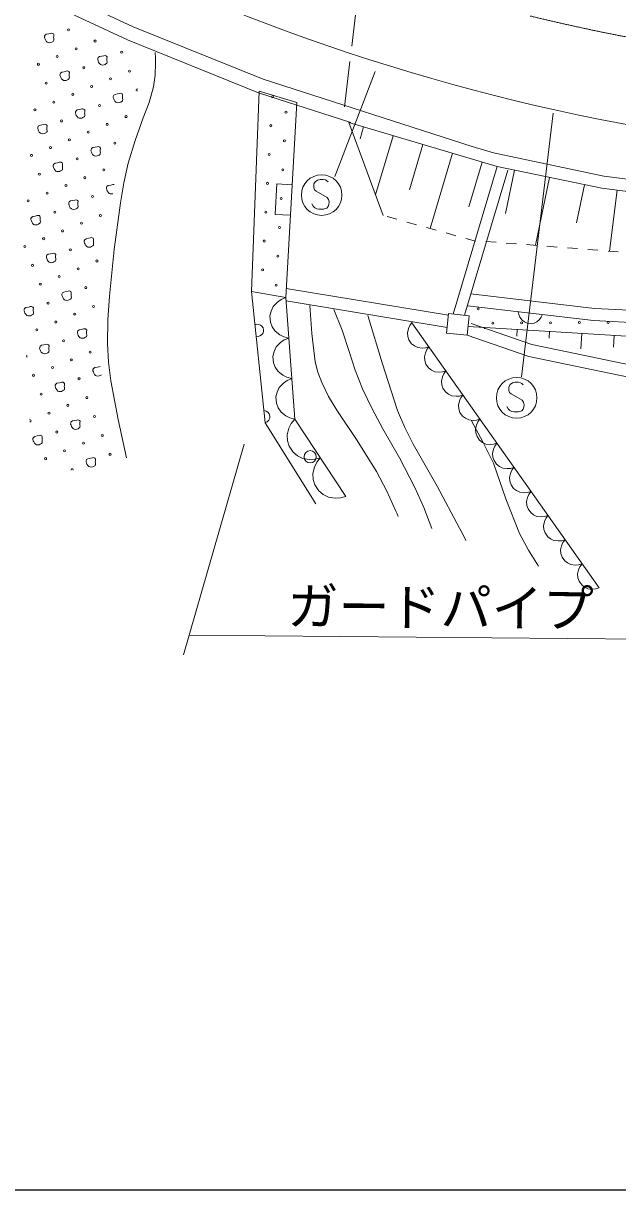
# Model space of a CAD drawing. Units: millimetres, scale not verified. Extents: x 40000 to 680000, y 20000 to 380000.
# Drawn here: x 120033 to 149145, y 205000 to 262109 of the extents above; entities that cross this region are included whole.
import ezdxf
from ezdxf.enums import TextEntityAlignment as Align

# ---------------------------------------------------------------- set-up
doc = ezdxf.new("R2010")
doc.units = ezdxf.units.MM
doc.header["$LTSCALE"] = 1000
for name, pattern in [('USER1', [1, 0.5, -0.5]), ('USER2', [3, 2.25, -0.75]), ('USER4', [7.000001, 5.508197, -0.688525, 0.114754, -0.688525])]:
    doc.linetypes.add(name, pattern=pattern)
for name, color, linetype, lineweight in [('M-TTL-BAND', 7, 'Continuous', 25), ('S-BGD', 1, 'Continuous', 13), ('S-BGD-HTXT', 6, 'Continuous', 13), ('S-BMK', 3, 'USER4', 13)]:
    doc.layers.add(name, color=color, linetype=linetype, lineweight=lineweight)
doc.styles.add('ＭＳ ゴシック', font='')
doc.styles.get('ＭＳ ゴシック').set_extended_font_data('MS Gothic')

# ---------------------------------------------------------------- blocks, each defined once
blk = doc.blocks.new('BUHIN7')
at = {"layer": 'S-BGD'}
blk.add_lwpolyline([(650, 753), (428, 846), (203, 882), (-89, 878), (-323, 791), (-532, 663), (-733, 429), (-829, 203), (-882, -40), (-843, -330), (-771, -543), (-650, -753)], dxfattribs=at)
blk = doc.blocks.new('BUHIN8')
at = {"layer": 'S-BGD'}
blk.add_lwpolyline([(228, 1114), (-46, 1083), (-290, 994), (-580, 827), (-764, 609), (-901, 364), (-971, 19), (-941, -260), (-858, -533), (-657, -800), (-466, -973), (-228, -1114)], dxfattribs=at)
blk = doc.blocks.new('BUHIN26')
at = {"layer": 'S-BGD'}
blk.add_lwpolyline([(123, 712), (-50, 687), (-204, 625), (-384, 514), (-497, 372), (-579, 214), (-617, -7), (-593, -184), (-534, -355), (-402, -521), (-277, -627), (-123, -712)], dxfattribs=at)
blk = doc.blocks.new('BUHIN158')
at = {"layer": 'S-BGD'}
blk.add_lwpolyline([(677, 231), (682, 312), (654, 390), (595, 479), (486, 590), (370, 658), (240, 684), (116, 653), (30, 576), (-20, 520), (-63, 421), (-54, 333), (104, -277), (81, -383), (20, -499), (-72, -576), (-165, -617), (-278, -630), (-419, -551), (-580, -387), (-639, -305), (-674, -206), (-676, -96), (-643, 34)], dxfattribs=at)
blk.add_circle((0, 0), 995, dxfattribs=at)

msp = doc.modelspace()

# ---------------------------------------------------------------- linework, layer by layer
at = {"layer": 'M-TTL-BAND'}
msp.add_line((40000, 205000), (579000, 205000), dxfattribs=at)
at = {"layer": 'S-BGD', "linetype": 'USER2'}
msp.add_line((137097, 269181), (135765, 258022), dxfattribs=at)
at = {"layer": 'S-BGD'}
for p, q in [((121754, 263646), (125411, 261935)), ((125131, 261293), (121446, 263017)), ((125411, 261935), (131783, 259372)), ((131545, 258713), (125131, 261293)), ((131783, 259372), (142015, 256083)), ((137262, 259748), (135297, 254601)), ((131208, 248986), (131585, 258785)), ((136077, 257256), (131545, 258713)), ((131585, 258785), (133425, 258235)), ((133425, 258235), (132886, 248684)), ((145982, 257713), (144426, 244796)), ((135970, 257253), (143236, 255097)), ((135970, 257253), (137661, 252703)), ((136697, 257037), (136525, 256457)), ((138150, 256606), (137289, 253704)), ((139603, 256175), (138943, 253950)), ((142015, 256083), (143069, 255764)), ((141056, 255744), (139963, 252059)), ((142509, 255313), (141857, 253116)), ((143069, 255764), (148470, 254623)), ((143236, 255097), (141079, 247871)), ((143766, 254915), (141646, 247814)), ((143236, 255097), (148371, 254031)), ((144092, 254919), (143651, 252795)), ((145804, 254564), (145113, 251240)), ((147516, 254208), (147128, 252344)), ((148470, 254623), (157329, 253528)), ((148371, 254031), (157277, 252930)), ((149114, 253939), (148744, 250954)), ((132911, 249121), (140855, 247814)), ((131886, 242541), (131208, 248986)), ((131208, 248986), (132886, 248684)), ((132886, 248684), (133324, 242733)), ((140795, 247215), (132899, 248515)), ((141959, 248861), (148004, 248153)), ((140862, 247893), (140767, 246941)), ((141874, 247791), (140862, 247893)), ((141784, 248278), (147954, 247554)), ((148004, 248153), (153147, 247885)), ((139064, 247452), (148232, 234463)), ((141778, 246840), (141874, 247791)), ((141974, 247407), (144947, 246379)), ((147954, 247554), (153133, 247285)), ((140767, 246941), (141778, 246840)), ((144787, 245800), (141778, 246840)), ((141821, 247265), (154517, 246485)), ((142631, 247215), (142627, 247151)), ((144216, 247118), (144197, 246798)), ((145801, 247021), (145781, 246701)), ((147386, 246923), (147340, 246176)), ((148971, 246826), (148935, 246250)), ((144947, 246379), (150200, 245282)), ((149677, 244778), (144787, 245800)), ((123866, 244906), (123836, 244889)), ((133324, 242733), (135832, 238936)), ((134352, 238581), (131886, 242541))]:
    msp.add_line(p, q, dxfattribs=at)
at = {"layer": 'S-BGD', "linetype": 'USER1'}
for p, q in [((142183, 251439), (137661, 252703)), ((152162, 250684), (142642, 251434))]:
    msp.add_line(p, q, dxfattribs=at)
at = {"layer": 'S-BGD'}
for points in [[(121464, 261210), (121432, 261192), (121380, 261167), (121302, 261159), (121246, 261167), (121202, 261186), (121145, 261242), (121111, 261301), (121090, 261359), (121068, 261419), (121073, 261473), (121095, 261526), (121159, 261572), (121276, 261593), (121373, 261615), (121429, 261626), (121466, 261614), (121503, 261594), (121528, 261555), (121520, 261473), (121518, 261414), (121522, 261368), (121532, 261324), (121526, 261279), (121518, 261253), (121494, 261227)], [(124074, 260119), (124042, 260101), (123989, 260076), (123911, 260068), (123855, 260076), (123811, 260095), (123755, 260151), (123720, 260210), (123699, 260267), (123677, 260328), (123682, 260382), (123704, 260435), (123768, 260481), (123885, 260501), (123983, 260524), (124039, 260535), (124076, 260523), (124112, 260503), (124138, 260463), (124129, 260382), (124128, 260323), (124131, 260276), (124142, 260233), (124135, 260188), (124128, 260161), (124104, 260136)], [(122223, 259360), (122191, 259342), (122139, 259317), (122061, 259309), (122005, 259317), (121961, 259335), (121905, 259392), (121870, 259451), (121849, 259508), (121827, 259569), (121832, 259623), (121854, 259676), (121918, 259722), (122035, 259742), (122133, 259765), (122188, 259776), (122226, 259764), (122262, 259744), (122287, 259704), (122279, 259623), (122277, 259564), (122281, 259517), (122291, 259474), (122285, 259429), (122278, 259402), (122253, 259377)], [(124833, 258269), (124801, 258251), (124748, 258225), (124670, 258217), (124614, 258226), (124570, 258244), (124514, 258300), (124479, 258360), (124458, 258417), (124436, 258478), (124441, 258531), (124463, 258584), (124527, 258631), (124644, 258651), (124742, 258674), (124798, 258684), (124835, 258673), (124871, 258652), (124897, 258613), (124888, 258531), (124887, 258472), (124890, 258426), (124901, 258383), (124894, 258338), (124887, 258311), (124863, 258286)], [(122982, 257510), (122950, 257492), (122898, 257466), (122820, 257458), (122764, 257467), (122720, 257485), (122664, 257541), (122629, 257601), (122608, 257658), (122586, 257719), (122591, 257772), (122613, 257825), (122677, 257872), (122794, 257892), (122892, 257915), (122947, 257925), (122985, 257914), (123021, 257893), (123046, 257854), (123038, 257772), (123036, 257713), (123040, 257667), (123050, 257623), (123044, 257579), (123037, 257552), (123013, 257527)], [(121132, 256751), (121100, 256733), (121048, 256707), (120970, 256699), (120914, 256708), (120870, 256726), (120813, 256782), (120778, 256841), (120758, 256899), (120736, 256960), (120740, 257013), (120763, 257066), (120827, 257113), (120944, 257133), (121041, 257156), (121097, 257166), (121134, 257155), (121170, 257134), (121196, 257095), (121188, 257013), (121186, 256954), (121190, 256908), (121200, 256864), (121193, 256820), (121186, 256793), (121162, 256768)], [(123741, 255659), (123710, 255641), (123657, 255616), (123579, 255608), (123523, 255616), (123479, 255635), (123423, 255691), (123388, 255750), (123367, 255808), (123345, 255868), (123350, 255922), (123372, 255975), (123436, 256021), (123553, 256042), (123651, 256064), (123707, 256075), (123744, 256063), (123780, 256043), (123806, 256004), (123797, 255922), (123795, 255863), (123799, 255817), (123809, 255773), (123803, 255728), (123796, 255702), (123772, 255676)], [(121891, 254900), (121859, 254882), (121807, 254857), (121729, 254849), (121673, 254857), (121629, 254876), (121572, 254932), (121538, 254991), (121517, 255049), (121495, 255109), (121500, 255163), (121522, 255216), (121586, 255262), (121703, 255282), (121800, 255305), (121856, 255316), (121893, 255304), (121930, 255284), (121955, 255245), (121947, 255163), (121945, 255104), (121949, 255058), (121959, 255014), (121953, 254969), (121945, 254942), (121921, 254917)], [(122650, 253050), (122618, 253032), (122566, 253007), (122488, 252998), (122432, 253007), (122388, 253025), (122331, 253081), (122297, 253141), (122276, 253198), (122254, 253259), (122259, 253312), (122281, 253365), (122345, 253412), (122462, 253432), (122559, 253455), (122615, 253465), (122653, 253454), (122689, 253433), (122714, 253394), (122706, 253312), (122704, 253253), (122708, 253207), (122718, 253164), (122712, 253119), (122704, 253092), (122680, 253067)], [(120800, 252291), (120768, 252273), (120715, 252247), (120637, 252239), (120581, 252248), (120538, 252266), (120481, 252322), (120446, 252382), (120426, 252439), (120404, 252500), (120408, 252553), (120431, 252606), (120495, 252653), (120611, 252673), (120709, 252696), (120765, 252706), (120802, 252695), (120838, 252674), (120864, 252635), (120855, 252553), (120854, 252494), (120858, 252448), (120868, 252405), (120861, 252360), (120854, 252333), (120830, 252308)], [(123409, 251199), (123377, 251182), (123325, 251156), (123247, 251148), (123191, 251157), (123147, 251175), (123091, 251231), (123056, 251290), (123035, 251348), (123013, 251409), (123018, 251462), (123040, 251515), (123104, 251562), (123221, 251582), (123319, 251605), (123374, 251615), (123412, 251604), (123448, 251583), (123473, 251544), (123465, 251462), (123463, 251403), (123467, 251357), (123477, 251313), (123471, 251269), (123464, 251242), (123440, 251217)], [(121559, 250440), (121527, 250423), (121474, 250397), (121397, 250389), (121341, 250398), (121297, 250416), (121240, 250472), (121205, 250531), (121185, 250589), (121163, 250649), (121167, 250703), (121190, 250756), (121254, 250802), (121371, 250823), (121468, 250845), (121524, 250856), (121561, 250845), (121597, 250824), (121623, 250785), (121615, 250703), (121613, 250644), (121617, 250598), (121627, 250554), (121620, 250510), (121613, 250483), (121589, 250458)], [(122318, 248590), (122286, 248572), (122234, 248547), (122156, 248539), (122100, 248547), (122056, 248566), (121999, 248622), (121965, 248681), (121944, 248738), (121922, 248799), (121927, 248853), (121949, 248906), (122013, 248952), (122130, 248972), (122227, 248995), (122283, 249006), (122320, 248994), (122357, 248974), (122382, 248934), (122374, 248853), (122372, 248794), (122376, 248747), (122386, 248704), (122379, 248659), (122372, 248632), (122348, 248607)], [(123077, 246740), (123045, 246722), (122993, 246696), (122915, 246688), (122859, 246697), (122815, 246715), (122758, 246771), (122724, 246831), (122703, 246888), (122681, 246949), (122686, 247002), (122708, 247055), (122772, 247102), (122889, 247122), (122986, 247145), (123042, 247155), (123079, 247144), (123116, 247123), (123141, 247084), (123133, 247002), (123131, 246943), (123135, 246897), (123145, 246854), (123139, 246809), (123131, 246782), (123107, 246757)], [(121227, 245981), (121195, 245963), (121142, 245937), (121064, 245929), (121008, 245938), (120965, 245956), (120908, 246012), (120873, 246072), (120853, 246129), (120831, 246190), (120835, 246243), (120858, 246296), (120922, 246343), (121038, 246363), (121136, 246386), (121192, 246396), (121229, 246385), (121265, 246364), (121291, 246325), (121282, 246243), (121281, 246184), (121285, 246138), (121295, 246094), (121288, 246050), (121281, 246023), (121257, 245998)], [(121986, 244130), (121954, 244112), (121901, 244087), (121824, 244079), (121767, 244087), (121724, 244106), (121667, 244162), (121632, 244221), (121612, 244279), (121590, 244339), (121594, 244393), (121617, 244446), (121681, 244492), (121798, 244513), (121895, 244535), (121951, 244546), (121988, 244534), (122024, 244514), (122050, 244475), (122042, 244393), (122040, 244334), (122044, 244288), (122054, 244244), (122047, 244199), (122040, 244173), (122016, 244147)], [(122745, 242280), (122713, 242262), (122661, 242237), (122583, 242229), (122527, 242237), (122483, 242255), (122426, 242312), (122391, 242371), (122371, 242428), (122349, 242489), (122354, 242543), (122376, 242596), (122440, 242642), (122557, 242662), (122654, 242685), (122710, 242696), (122747, 242684), (122783, 242664), (122809, 242624), (122801, 242543), (122799, 242484), (122803, 242437), (122813, 242394), (122806, 242349), (122799, 242322), (122775, 242297)], [(120895, 241521), (120863, 241503), (120810, 241478), (120732, 241469), (120676, 241478), (120632, 241496), (120576, 241552), (120541, 241612), (120520, 241669), (120498, 241730), (120503, 241783), (120525, 241836), (120589, 241883), (120706, 241903), (120804, 241926), (120860, 241936), (120897, 241925), (120933, 241904), (120959, 241865), (120950, 241783), (120949, 241724), (120952, 241678), (120963, 241635), (120956, 241590), (120949, 241563), (120925, 241538)], [(123504, 240430), (123472, 240412), (123420, 240386), (123342, 240378), (123286, 240387), (123242, 240405), (123185, 240461), (123151, 240521), (123130, 240578), (123108, 240639), (123113, 240692), (123135, 240745), (123199, 240792), (123316, 240812), (123413, 240835), (123469, 240845), (123506, 240834), (123543, 240813), (123568, 240774), (123560, 240692), (123558, 240633), (123562, 240587), (123572, 240543), (123566, 240499), (123558, 240472), (123534, 240447)]]:
    msp.add_lwpolyline(points, close=True, dxfattribs=at)
for points in [[(125089, 240827), (124676, 242707), (124321, 244604), (124206, 245517), (124152, 246432), (124170, 247589), (124248, 248746), (124486, 251031), (124786, 253321), (124948, 254297), (125168, 255258), (125507, 256375), (125904, 257477), (126189, 258228), (126417, 259000), (126492, 259570), (126508, 260160), (126504, 260413), (126497, 260675)], [(124416, 253766), (124338, 253758), (124282, 253766), (124238, 253784), (124182, 253841), (124147, 253900), (124126, 253957), (124104, 254018), (124109, 254072), (124131, 254125), (124195, 254171), (124312, 254191), (124410, 254214), (124466, 254225), (124488, 254218)], [(133198, 254208), (132449, 254251), (132365, 252753), (133114, 252711)], [(120074, 248071), (120076, 248094), (120098, 248147), (120163, 248193), (120279, 248213), (120377, 248236), (120433, 248247), (120470, 248235), (120506, 248215), (120532, 248175), (120523, 248094), (120522, 248035), (120525, 247988), (120536, 247945), (120529, 247900), (120522, 247873), (120498, 247848), (120468, 247831)], [(120468, 247831), (120436, 247813), (120383, 247788), (120305, 247780), (120249, 247788), (120205, 247806), (120149, 247863), (120114, 247922), (120093, 247979), (120076, 248026)], [(134072, 248290), (134172, 246915), (134334, 245537), (134459, 245027), (134646, 244521), (134986, 243837), (135383, 243175), (136385, 241685), (137337, 240161), (137838, 239208), (138285, 238228), (138341, 238099), (138399, 237961)], [(135244, 248104), (135644, 247086), (135988, 246047), (136286, 245128), (136645, 244219), (137113, 243225), (137640, 242248), (138456, 240826), (139217, 239380), (139647, 238395), (140039, 237381)], [(145465, 247846), (145401, 247715), (145316, 247607), (145188, 247489), (145048, 247433), (144903, 247408), (144718, 247429), (144583, 247487), (144461, 247574), (144360, 247719), (144302, 247844), (144273, 247986)], [(136907, 247808), (137603, 245480), (138364, 243151), (138718, 242316), (139132, 241498), (140295, 239454), (141402, 237385), (141553, 237092), (141707, 236790)], [(123836, 244889), (123804, 244872), (123752, 244846), (123674, 244838), (123618, 244847), (123574, 244865), (123518, 244921), (123483, 244980), (123462, 245038), (123440, 245098), (123445, 245152), (123467, 245205), (123531, 245251), (123648, 245272), (123746, 245294), (123790, 245303)], [(141977, 242644), (142544, 241617), (143056, 240566), (143670, 238834), (144337, 237127), (144777, 236320), (145260, 235532)]]:
    msp.add_lwpolyline(points, dxfattribs=at)
for centre, radius in [((122240, 261788), 49.8), ((123545, 261242), 49.8), ((121695, 260483), 49.8), ((122620, 260862), 49.8), ((124850, 260696), 49.8), ((120770, 260103), 49.8), ((122999, 259937), 49.8), ((124304, 259392), 49.8), ((125229, 259771), 49.8), ((121149, 259178), 49.8), ((123379, 259012), 49.8), ((121529, 258253), 49.8), ((122454, 258633), 49.8), ((123759, 258087), 49.8), ((132232, 258510), 49.8), ((120603, 257873), 49.8), ((125063, 257541), 49.8), ((132898, 257764), 49.8), ((121908, 257328), 49.8), ((124138, 257162), 49.8), ((132152, 257098), 49.8), ((122288, 256403), 49.8), ((123213, 256782), 49.8), ((121363, 256023), 49.8), ((124518, 256237), 49.8), ((132818, 256352), 49.8), ((120437, 255644), 49.8), ((122667, 255478), 49.8), ((132073, 255686), 49.8), ((120817, 254718), 49.8), ((123972, 254932), 49.8), ((132739, 254940), 49.8), ((122122, 254173), 49.8), ((123047, 254552), 49.8), ((131993, 254274), 49.8), ((121196, 253793), 49.8), ((123426, 253627), 49.8), ((132659, 253528), 49.8), ((120271, 253414), 49.8), ((121576, 252868), 49.8), ((123806, 252702), 49.8), ((131913, 252862), 49.8), ((121956, 251943), 49.8), ((122881, 252322), 49.8), ((132579, 252116), 49.8), ((121030, 251563), 49.8), ((131833, 251450), 49.8), ((120105, 251184), 49.8), ((122335, 251018), 49.8), ((132500, 250704), 49.8), ((120485, 250259), 49.8), ((122715, 250093), 49.8), ((123640, 250472), 49.8), ((121790, 249713), 49.8), ((131754, 250038), 49.8), ((120864, 249333), 49.8), ((123094, 249167), 49.8), ((132420, 249292), 49.8), ((121244, 248408), 49.8), ((122549, 247863), 49.8), ((123474, 248242), 49.8), ((142314, 248135), 49.8), ((121623, 247483), 49.8), ((143026, 247432), 49.8), ((144440, 247441), 49.8), ((145854, 247449), 49.8), ((147268, 247457), 49.8), ((148682, 247466), 49.8), ((120698, 247104), 49.8), ((122003, 246558), 49.8), ((122383, 245633), 49.8), ((123308, 246012), 49.8), ((121457, 245253), 49.8), ((120532, 244874), 49.8), ((122762, 244708), 49.8), ((120912, 243948), 49.8), ((122216, 243403), 49.8), ((123142, 243782), 49.8), ((121291, 243023), 49.8), ((123521, 242857), 49.8), ((121671, 242098), 49.8), ((122976, 241553), 49.8), ((123901, 241932), 49.8), ((122050, 241173), 49.8), ((124280, 241007), 49.8), ((134082, 240887), 298), ((121125, 240793), 49.8)]:
    msp.add_circle(centre, radius, dxfattribs=at)
for centre, radius, start, end in [((168573, 359059), 103658, 235.79382, 273.43201), ((125609, 258846), 49.8, 46.0949, 284.7852), ((131500, 247078), 298, 258.2871, 113.7417), ((120153, 245799), 49.8, 316.2141, 49.4659), ((131811, 242847), 298, 284.3378, 87.691), ((120366, 242644), 49.8, 245.6578, 120.0223), ((122430, 240248), 49.8, 338.9154, 202.0745)]:
    msp.add_arc(centre, radius, start, end, dxfattribs=at)
at = {"layer": 'S-BGD-HTXT'}
for p, q in [((130854, 241508), (127877, 231185)), ((173027, 231744), (128157, 232158))]:
    msp.add_line(p, q, dxfattribs=at)
at = {"layer": 'S-BMK'}
msp.add_arc((168756, 360779), 101172, 216.69977, 272.90472, dxfattribs=at)

# ---------------------------------------------------------------- block references
at = {"rotation": 45}
for name, p in [('BUHIN158', (134645, 253700)), ('BUHIN7', (132959, 247692)), ('BUHIN26', (139481, 246862)), ('BUHIN7', (133105, 245708)), ('BUHIN26', (140314, 245681)), ('BUHIN26', (141148, 244500)), ('BUHIN158', (144196, 243772)), ('BUHIN7', (133251, 243725)), ('BUHIN26', (141981, 243319)), ('BUHIN8', (133951, 241784)), ('BUHIN26', (142815, 242139)), ('BUHIN26', (143648, 240958)), ('BUHIN8', (135205, 239885)), ('BUHIN26', (144481, 239777)), ('BUHIN26', (145315, 238596)), ('BUHIN26', (146148, 237415)), ('BUHIN26', (146982, 236234)), ('BUHIN26', (147815, 235054))]:
    msp.add_blockref(name, p, dxfattribs=at)

# ---------------------------------------------------------------- texts
at = {"layer": 'S-BGD-HTXT', "style": 'ＭＳ ゴシック'}
msp.add_text('ガードパイプ', height=1833, rotation=359.5, dxfattribs=at).set_placement((132955, 232114), align=Align.BOTTOM_LEFT)

doc.saveas('drawing.dxf')
